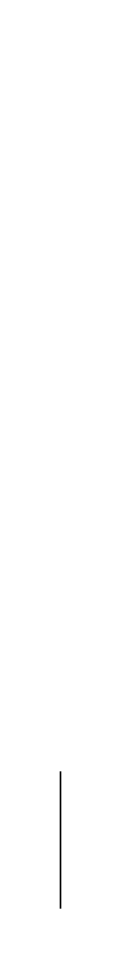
# Model space of a CAD drawing. Header units: metres. Extents: x 0 to 0, y -2.1 to 0.
import ezdxf

# ---------------------------------------------------------------- set-up
doc = ezdxf.new("R2010")
doc.units = ezdxf.units.M

msp = doc.modelspace()

# ---------------------------------------------------------------- linework, layer by layer
msp.add_arc((0, 0), 0, 0, 90)
msp.add_ellipse((0, 0), major_axis=(0, -2), ratio=0.000001, start_param=5.720858, end_param=0.562327)

doc.saveas('drawing.dxf')
